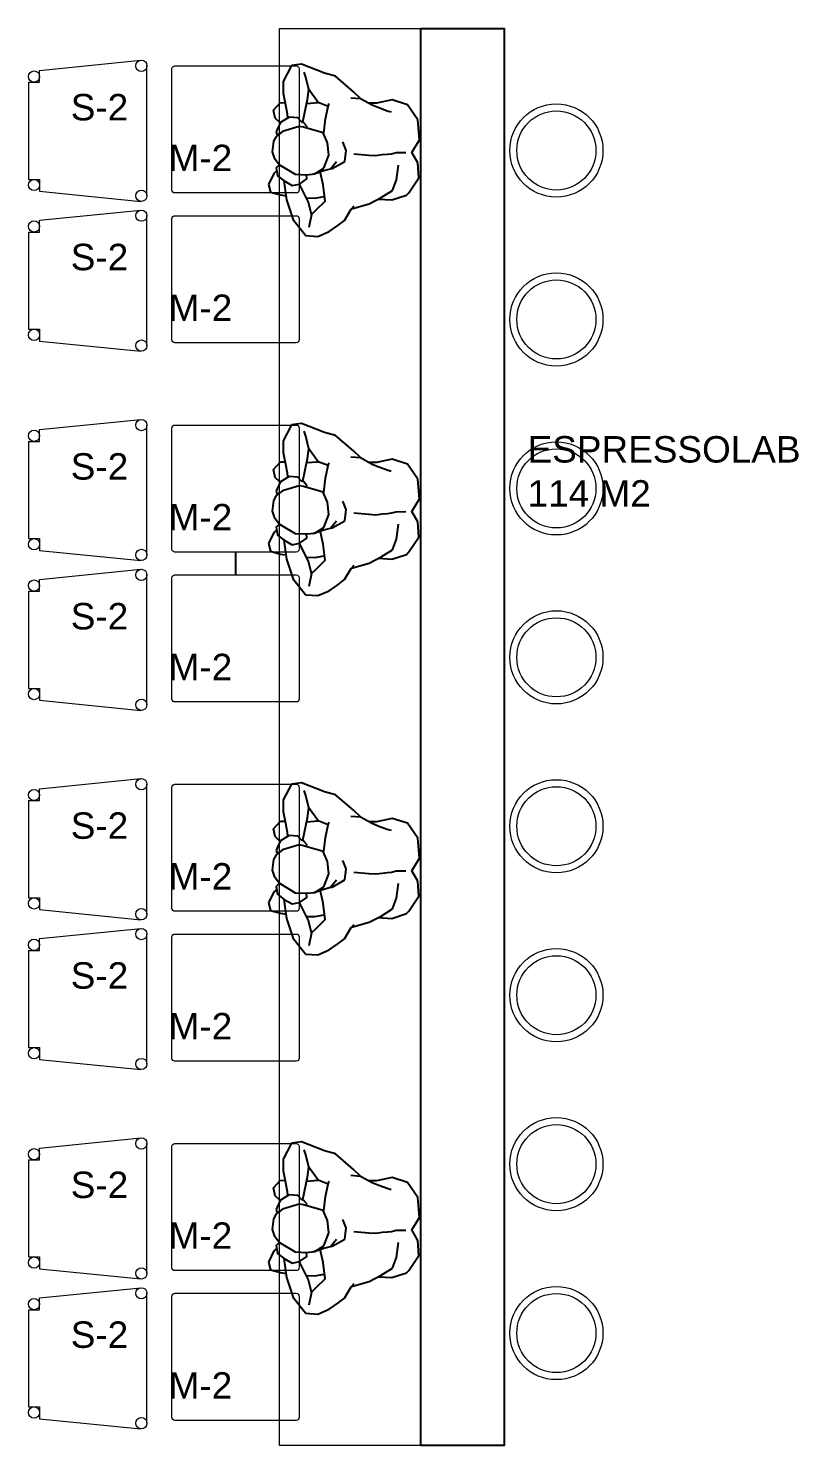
# Model space of a CAD drawing. Header units: centimetres. Extents: x 129282 to 136766, y 26190 to 28185.
# Drawn here: x 131169 to 131442, y 27192 to 27694 of the extents above; entities that cross this region are included whole.
import ezdxf

# ---------------------------------------------------------------- set-up
doc = ezdxf.new("R2010")
doc.units = ezdxf.units.CM
doc.header["$LTSCALE"] = 10
doc.header["$MEASUREMENT"] = 0
doc.layers.add('ARK_AHŞAP', color=45, linetype='Continuous', lineweight=15)
doc.layers.add('ARK_METAL', color=252, linetype='Continuous', lineweight=15)
for name, color, linetype in [('LP-DIMENSION_INT_100', 51, 'Continuous'), ('SD-YAZI', 233, 'Continuous'), ('wall', 255, 'Continuous')]:
    doc.layers.add(name, color=color, linetype=linetype)
doc.styles.get("Standard").update_dxf_attribs({"font": 'arial.ttf'})

# ---------------------------------------------------------------- blocks, each defined once
blk = doc.blocks.new('insanplanoturan2')
for p, q in [((-4.35, 28), (-8.09, 30.21)), ((-1.54, 25.72), (-5.35, 20.45)), ((-3.59, 26.87), (-4.35, 28)), ((1.11, 27.39), (-1.54, 25.72)), ((3.27, 27.84), (1.11, 27.39)), ((7, 27.12), (3.27, 27.84)), ((8.63, 26), (7, 27.12)), ((10.14, 23.59), (8.63, 26)), ((10.17, 25.88), (9.26, 25.73)), ((9.26, 25.73), (9.56, 24.52)), ((11.6, 25.19), (10.17, 25.88)), ((13.37, 24.07), (11.6, 25.19)), ((13.24, 24.16), (15.05, 25.76)), ((15.05, 25.76), (17.91, 26.13)), ((17.91, 26.13), (20.4, 23.48)), ((-5.35, 20.45), (-5.85, 16.43)), ((11.39, 17.65), (10.14, 23.59)), ((14.98, 20.87), (13.37, 24.07)), ((14.48, 17.79), (14.98, 20.87)), ((16.27, 21.48), (14.74, 21.5)), ((14.98, 20.87), (14.98, 20.87)), ((20.07, 21.81), (16.27, 21.48)), ((23.66, 22.17), (20.07, 21.81)), ((20.4, 23.48), (20.2, 21.81)), ((27.76, 21.89), (23.66, 22.17)), ((33.11, 18.44), (27.76, 21.89)), ((-27.28, 18.74), (-27.93, 14.41)), ((-27.28, 18.74), (-27.28, 18.74)), ((-19.98, 15.91), (-24.48, 17.29)), ((-18.79, 14.34), (-19.98, 15.91)), ((-14.03, 17.26), (-14.37, 14.2)), ((-5.85, 16.43), (-5.83, 13.53)), ((8.41, 9.37), (10.99, 16.09)), ((11.39, 14.95), (10.64, 15.16)), ((10.99, 16.09), (11.39, 17.65)), ((11.39, 14.95), (12.59, 15.84)), ((12.59, 15.84), (12.97, 16.66)), ((12.94, 16.13), (20.72, 13.88)), ((12.97, 16.66), (14.48, 17.79)), ((33.27, 14.87), (33.11, 18.44)), ((-27.93, 14.41), (-26.55, 10.2)), ((-26.55, 10.2), (-24.71, 6.99)), ((-15.71, 10.73), (-18.79, 14.34)), ((-15.71, 10.73), (-9.91, 10.95)), ((-14.37, 14.2), (-14.05, 10.87)), ((-9.91, 10.95), (-5.08, 11.6)), ((-5.85, 14.49), (-5.54, 12.71)), ((-5.83, 13.53), (-4.08, 10.14)), ((-5.54, 12.71), (-4.92, 10.26)), ((-4.92, 10.26), (-4.51, 7.82)), ((-4.08, 10.14), (0.35, 8.04)), ((17.61, 6.77), (19.29, 10.2)), ((19.31, 14.28), (19.29, 10.2)), ((19.29, 10.2), (24.16, 13.11)), ((20.72, 13.88), (24.16, 13.11)), ((24.16, 13.11), (28.65, 13.7)), ((28.65, 13.7), (30.45, 14.23)), ((29.4, 7.03), (33.27, 14.87)), ((-24.71, 6.99), (-23.11, 4.46)), ((-4.51, 7.82), (-2.1, 5.49)), ((-4.51, 7.82), (-4.46, 7.27)), ((-4.46, 7.27), (-2.36, 2.53)), ((0.35, 8.04), (4.73, 8.08)), ((4.73, 8.08), (8.41, 9.37)), ((8.28, 9.05), (13.28, 8.1)), ((13.28, 8.1), (17.61, 6.77)), ((17.61, 6.77), (18.58, 6.35)), ((28.03, 3.22), (29.4, 7.03)), ((-23.11, 4.46), (-19.37, 1.75)), ((-19.37, 1.75), (-18.3, 0.57)), ((-19.26, 1.62), (-18.03, -4.75)), ((-2.36, 2.53), (1.56, 1.75)), ((1.56, 1.75), (4.62, 2.65)), ((22.01, -2.61), (28.03, 3.22)), ((-18.03, -4.75), (-16.17, -9.13)), ((0.13, -0.8), (-0.81, -6.09)), ((19.46, -4.88), (16.82, -8.79)), ((20, -1.56), (19.46, -4.88)), ((19.46, -4.88), (22.01, -2.61)), ((-16.62, -8.22), (-17.35, -12.82)), ((-16.17, -9.13), (-14.03, -13.42)), ((-0.81, -6.09), (-1.17, -8.58)), ((-1.17, -8.58), (-1.05, -10.85)), ((16.82, -8.79), (15.63, -11.06)), ((17.24, -10.34), (17.46, -7.85)), ((-17.35, -12.82), (-16.11, -18.21)), ((-14.03, -13.42), (-10.4, -15.06)), ((-1.05, -10.85), (-1.05, -12.66)), ((-1.05, -12.66), (-1.01, -14.11)), ((-1.01, -14.11), (-0.73, -15.8)), ((14.16, -14.24), (13.76, -15.31)), ((15.63, -11.06), (14.16, -14.24)), ((17.93, -16.07), (17.24, -10.34)), ((-16.11, -18.21), (-15.32, -19.11)), ((-15.32, -19.11), (-10.35, -22.99)), ((-10.4, -15.06), (-5.21, -16.27)), ((-0.73, -15.8), (-0.99, -19.23)), ((15.74, -21.26), (17.93, -16.07)), ((-10.35, -22.99), (-5, -23.15)), ((-5, -23.15), (-1.15, -21.36)), ((-1.15, -21.36), (3.07, -24.4)), ((3.07, -24.4), (10.13, -24.5)), ((10.13, -24.5), (15.74, -21.26))]:
    blk.add_line(p, q)
for points in [[(-8.09, 30.21), (-10.88, 29.66), (-12.15, 26.27), (-12.64, 24.24)], [(-1.54, 25.72), (-2.54, 26.97), (-5.37, 26.69), (-7.35, 24.57), (-9.19, 21.89), (-8.9, 19.21), (-7.35, 16.52), (-5.85, 16.43)], [(-27.28, 18.74), (-21.76, 22.31), (-14.13, 24.15), (-7.35, 24.57)], [(-19.98, 15.91), (-15.55, 16.66), (-9.47, 19.07), (-8.9, 19.21)]]:
    blk.add_lwpolyline(points)
blk = doc.blocks.new('xccxc')
at = {"rotation": 180}
blk.add_blockref('insanplanoturan2', (220488.91, -31825.14), dxfattribs=at)

msp = doc.modelspace()

# ---------------------------------------------------------------- linework, layer by layer
msp.add_line((131242.19, 27508.56, 0), (131242.19, 27500.49, 0))
at = {"layer": 'ARK_AHŞAP'}
msp.add_line((131257.77, 27192.08, 0), (131257.78, 27694.07, 0.66), dxfattribs=at)
msp.add_lwpolyline([(131257.78, 27694.07), (131307.78, 27694.07), (131307.77, 27192.08), (131257.77, 27192.08)], close=True, dxfattribs=at)
at = {"layer": 'ARK_AHŞAP', "elevation": 0}
for points in [[(131263.69, 27635.79), (131220.69, 27635.79, -0.414214), (131219.69, 27636.79), (131219.69, 27679.79, -0.414214), (131220.69, 27680.79), (131263.69, 27680.79, -0.414214), (131264.69, 27679.79), (131264.69, 27636.79, -0.414214)], [(131263.69, 27582.72), (131220.69, 27582.72, -0.414214), (131219.69, 27583.72), (131219.69, 27626.72, -0.414214), (131220.69, 27627.72), (131263.69, 27627.72, -0.414214), (131264.69, 27626.72), (131264.69, 27583.72, -0.414214)], [(131263.69, 27508.56), (131220.69, 27508.56, -0.414214), (131219.69, 27509.56), (131219.69, 27552.56, -0.414214), (131220.69, 27553.56), (131263.69, 27553.56, -0.414214), (131264.69, 27552.56), (131264.69, 27509.56, -0.414214)], [(131263.69, 27455.49), (131220.69, 27455.49, -0.414214), (131219.69, 27456.49), (131219.69, 27499.49, -0.414214), (131220.69, 27500.49), (131263.69, 27500.49, -0.414214), (131264.69, 27499.49), (131264.69, 27456.49, -0.414214)], [(131263.69, 27381.33), (131220.69, 27381.33, -0.414214), (131219.69, 27382.33), (131219.69, 27425.33, -0.414214), (131220.69, 27426.33), (131263.69, 27426.33, -0.414214), (131264.69, 27425.33), (131264.69, 27382.33, -0.414214)], [(131263.69, 27328.26), (131220.69, 27328.26, -0.414214), (131219.69, 27329.26), (131219.69, 27372.26, -0.414214), (131220.69, 27373.26), (131263.69, 27373.26, -0.414214), (131264.69, 27372.26), (131264.69, 27329.26, -0.414214)], [(131263.69, 27254.09), (131220.69, 27254.09, -0.414214), (131219.69, 27255.09), (131219.69, 27298.09, -0.414214), (131220.69, 27299.09), (131263.69, 27299.09, -0.414214), (131264.69, 27298.09), (131264.69, 27255.09, -0.414214)], [(131263.69, 27201.03), (131220.69, 27201.03, -0.414214), (131219.69, 27202.03), (131219.69, 27245.03, -0.414214), (131220.69, 27246.03), (131263.69, 27246.03, -0.414214), (131264.69, 27245.03), (131264.69, 27202.03, -0.414214)]]:
    msp.add_lwpolyline(points, format="xyb", close=True, dxfattribs=at)
at = {"layer": 'ARK_AHŞAP'}
for centre, radius in [((131208.84, 27680.79), 2), ((131208.84, 27680.79), 2), ((131170.84, 27676.99), 2), ((131355.76, 27650.81), 16.5), ((131355.76, 27650.81), 14), ((131170.84, 27638.59), 2), ((131208.84, 27634.79), 2), ((131170.84, 27623.92), 2), ((131208.84, 27627.72), 2), ((131355.76, 27590.97), 16.5), ((131355.76, 27590.97), 14), ((131170.84, 27585.52), 2), ((131208.84, 27581.72), 2), ((131208.84, 27553.56), 2), ((131208.84, 27553.56), 2), ((131170.84, 27549.76), 2), ((131355.76, 27531.13), 16.5), ((131355.76, 27531.13), 14), ((131170.84, 27511.36), 2), ((131208.84, 27507.56), 2), ((131208.84, 27500.49), 2), ((131170.84, 27496.69), 2), ((131355.76, 27471.29), 16.5), ((131355.76, 27471.29), 14), ((131170.84, 27458.29), 2), ((131208.84, 27454.49), 2), ((131170.84, 27422.53), 2), ((131208.84, 27426.33), 2), ((131208.84, 27426.33), 2), ((131355.76, 27411.46), 16.5), ((131355.76, 27411.46), 14), ((131170.84, 27384.13), 2), ((131208.84, 27380.33), 2), ((131208.84, 27373.26), 2), ((131170.84, 27369.46), 2), ((131355.76, 27351.62), 16.5), ((131355.76, 27351.62), 14), ((131170.84, 27331.06), 2), ((131208.84, 27327.26), 2), ((131355.76, 27291.78), 16.5), ((131355.76, 27291.78), 14), ((131208.84, 27299.1), 2), ((131208.84, 27299.1), 2), ((131170.84, 27295.3), 2), ((131170.84, 27256.9), 2), ((131208.84, 27253.1), 2), ((131355.76, 27231.95), 16.5), ((131170.84, 27242.23), 2), ((131208.84, 27246.03), 2), ((131355.76, 27231.95), 14), ((131170.84, 27203.83), 2), ((131208.84, 27200.03), 2)]:
    msp.add_circle(centre, radius, dxfattribs=at)
at = {"layer": 'ARK_METAL'}
for p, q in [((131172.84, 27679.19), (131208.64, 27682.78)), ((131210.84, 27634.79), (131210.84, 27680.79)), ((131172.84, 27674.99), (131172.84, 27679.19)), ((131168.84, 27674.99), (131168.84, 27640.59)), ((131168.84, 27674.99), (131172.84, 27674.99)), ((131168.84, 27657.79), (131168.84, 27640.59)), ((131168.84, 27640.59), (131172.84, 27640.59)), ((131172.84, 27640.59), (131172.84, 27636.39)), ((131172.84, 27636.39), (131208.64, 27632.8)), ((131172.84, 27626.12), (131208.64, 27629.71)), ((131172.84, 27621.92), (131172.84, 27626.12)), ((131210.84, 27581.72), (131210.84, 27627.72)), ((131168.84, 27621.92), (131168.84, 27587.52)), ((131168.84, 27621.92), (131172.84, 27621.92)), ((131168.84, 27604.72), (131168.84, 27587.52)), ((131168.84, 27587.52), (131172.84, 27587.52)), ((131172.84, 27587.52), (131172.84, 27583.32)), ((131172.84, 27583.32), (131208.64, 27579.73)), ((131172.84, 27551.96), (131208.64, 27555.55)), ((131172.84, 27547.76), (131172.84, 27551.96)), ((131210.84, 27507.56), (131210.84, 27553.56)), ((131168.84, 27547.76), (131168.84, 27513.36)), ((131168.84, 27547.76), (131172.84, 27547.76)), ((131168.84, 27530.56), (131168.84, 27513.36)), ((131168.84, 27513.36), (131172.84, 27513.36)), ((131172.84, 27513.36), (131172.84, 27509.16)), ((131172.84, 27509.16), (131208.64, 27505.57)), ((131172.84, 27498.89), (131208.64, 27502.48)), ((131210.84, 27454.49), (131210.84, 27500.49)), ((131168.84, 27494.69), (131168.84, 27460.29)), ((131168.84, 27494.69), (131172.84, 27494.69)), ((131172.84, 27494.69), (131172.84, 27498.89)), ((131168.84, 27477.49), (131168.84, 27460.29)), ((131168.84, 27460.29), (131172.84, 27460.29)), ((131172.84, 27460.29), (131172.84, 27456.09)), ((131172.84, 27456.09), (131208.64, 27452.5)), ((131172.84, 27424.73), (131208.64, 27428.32)), ((131172.84, 27420.53), (131172.84, 27424.73)), ((131210.84, 27380.33), (131210.84, 27426.33)), ((131168.84, 27420.53), (131168.84, 27386.13)), ((131168.84, 27420.53), (131172.84, 27420.53)), ((131168.84, 27403.33), (131168.84, 27386.13)), ((131168.84, 27386.13), (131172.84, 27386.13)), ((131172.84, 27386.13), (131172.84, 27381.93)), ((131172.84, 27381.93), (131208.64, 27378.34)), ((131172.84, 27371.66), (131208.64, 27375.25)), ((131172.84, 27367.46), (131172.84, 27371.66)), ((131210.84, 27327.26), (131210.84, 27373.26)), ((131168.84, 27367.46), (131168.84, 27333.06)), ((131168.84, 27367.46), (131172.84, 27367.46)), ((131168.84, 27350.26), (131168.84, 27333.06)), ((131168.84, 27333.06), (131172.84, 27333.06)), ((131172.84, 27333.06), (131172.84, 27328.86)), ((131172.84, 27328.86), (131208.64, 27325.27)), ((131172.84, 27297.5), (131208.64, 27301.09)), ((131210.84, 27253.1), (131210.84, 27299.1)), ((131172.84, 27293.3), (131172.84, 27297.5)), ((131168.84, 27293.3), (131168.84, 27258.9)), ((131168.84, 27293.3), (131172.84, 27293.3)), ((131168.84, 27276.1), (131168.84, 27258.9)), ((131168.84, 27258.9), (131172.84, 27258.9)), ((131172.84, 27258.9), (131172.84, 27254.7)), ((131172.84, 27254.7), (131208.64, 27251.11)), ((131172.84, 27244.43), (131208.64, 27248.02)), ((131172.84, 27240.23), (131172.84, 27244.43)), ((131210.84, 27200.03), (131210.84, 27246.03)), ((131168.84, 27240.23), (131168.84, 27205.83)), ((131168.84, 27240.23), (131172.84, 27240.23)), ((131168.84, 27223.03), (131168.84, 27205.83)), ((131168.84, 27205.83), (131172.84, 27205.83)), ((131172.84, 27205.83), (131172.84, 27201.63)), ((131172.84, 27201.63), (131208.64, 27198.04))]:
    msp.add_line(p, q, dxfattribs=at)
at = {"layer": 'LP-DIMENSION_INT_100', "color": 2}
msp.add_lwpolyline([(131307.78, 27694.07), (131337.32, 27694.07), (131337.32, 27192.08), (131307.78, 27192.08)], close=True, dxfattribs=at)

# ---------------------------------------------------------------- block references
at = {"layer": 'wall', "rotation": 274.9306057040311}
for p in [(144039.76, 250057.8), (144039.76, 249930.57), (144039.76, 249803.34), (144039.76, 249676.11)]:
    msp.add_blockref('xccxc', p, dxfattribs=at)

# ---------------------------------------------------------------- texts
at = {"layer": 'SD-YAZI', "color": 2, "char_height": 9.36}
for s, insert, attachment_point in [('S-2', (131204.19, 27661.34), 9), ('M-2', (131241.01, 27643.5, 0), 9), ('S-2', (131204.19, 27608.27), 9), ('M-2', (131241.01, 27590.43, 0), 9), ('\\pt37.44;ESPRESSOLAB\\P114 M2', (131345.57, 27524.68), 7), ('S-2', (131204.19, 27534.11), 9), ('M-2', (131241.01, 27516.27, 0), 9), ('S-2', (131204.19, 27481.04), 9), ('M-2', (131241.01, 27463.2, 0), 9), ('S-2', (131204.19, 27406.88), 9), ('M-2', (131241.01, 27389.04, 0), 9), ('S-2', (131204.19, 27353.81), 9), ('M-2', (131241.01, 27335.97, 0), 9), ('S-2', (131204.19, 27279.65), 9), ('M-2', (131241.01, 27261.8, 0), 9), ('S-2', (131204.19, 27226.58), 9), ('M-2', (131241.01, 27208.73, 0), 9)]:
    msp.add_mtext_dynamic_manual_height_columns(s, width=1669.2448, gutter_width=60, heights=[0], dxfattribs=dict(at, insert=insert, attachment_point=attachment_point))

doc.saveas('drawing.dxf')
